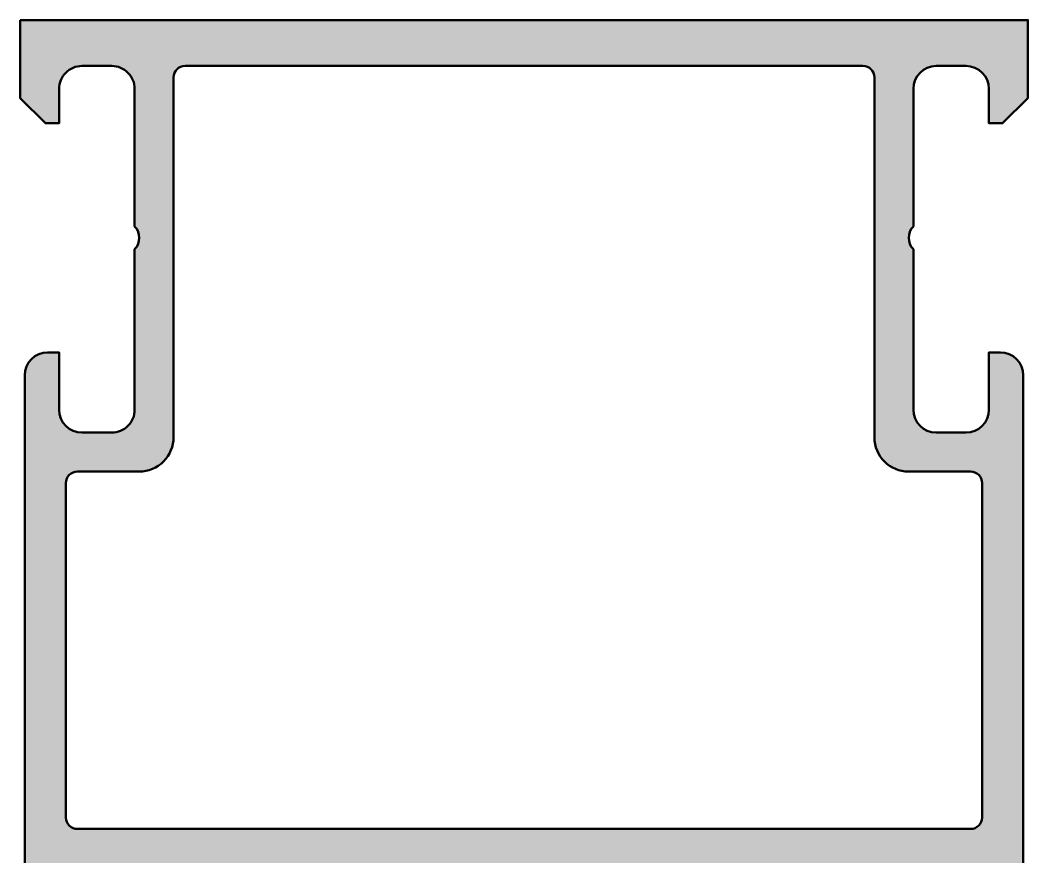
# Model space of a CAD drawing. Extents: x 0 to 44, y 0 to 89.8.
# Drawn here: x 0 to 44, y 53.28 to 89.8 of the extents above; entities that cross this region are included whole.
import ezdxf

# ---------------------------------------------------------------- set-up
doc = ezdxf.new("R2010")
doc.units = 0
doc.layers.add('0S-Alu contour', color=7, linetype='Continuous', lineweight=50)
doc.layers.add('0S-Alu hatch', color=252, linetype='Continuous', lineweight=25)

# ---------------------------------------------------------------- blocks, each defined once
blk = doc.blocks.new('430190__AD6EBEB7_2E74_4EDB_A2FC_ED6E7D03AD6F_')
at = {"layer": '0S-Alu hatch'}
h = blk.add_hatch(color=256, dxfattribs=at)
edge = h.paths.add_edge_path()
edge.add_line((1.93276340212e-05, 89.79999971778047), (1.93276340212e-05, 86.39999971776726))
edge.add_line((1.93276340212e-05, 86.39999971776726), (1.10001932763393, 85.29999971776735))
edge.add_line((1.10001932763393, 85.29999971776735), (1.700019327633839, 85.29999971776735))
edge.add_line((1.700019327633839, 85.29999971776735), (1.700019327633839, 86.79999971776735))
edge.add_ellipse((2.700019327633829, 86.79999971776735), major_axis=(-0.9999999999999893, 0), ratio=1, start_angle=269.99999999999943, end_angle=360, ccw=False)
edge.add_line((2.700019327633839, 87.79999971776735), (4.000019327633793, 87.79999971776735))
edge.add_ellipse((4.000019327633905, 86.79999971776724), major_axis=(-1.000000000000113, 0), ratio=1, start_angle=180, end_angle=270.0000000000064, ccw=False)
edge.add_line((5.000019327634021, 86.79999971776724), (5.000019327634021, 80.79999971776734))
edge.add_ellipse((4.475019327634042, 80.29999971776735), major_axis=(-0.7249999999999849, 0), ratio=1, start_angle=136.3971810272953, end_angle=223.6028189727048, ccw=False)
edge.add_line((5.000019327634023, 79.79999971776734), (5.000019327634022, 72.79999971776735))
edge.add_ellipse((4.00001932763403, 72.79999971776735), major_axis=(-0.999999999999992, 0), ratio=1, start_angle=89.99999999999937, end_angle=180, ccw=False)
edge.add_line((4.000019327634019, 71.79999971776735), (2.700019327633838, 71.79999971776714))
edge.add_ellipse((2.700019327633962, 72.79999971776726), major_axis=(-1.000000000000127, 0), ratio=1, start_angle=0, end_angle=89.9999999999929, ccw=False)
edge.add_line((1.700019327633838, 72.79999971776724), (1.700019327633839, 75.29999971776735))
edge.add_line((1.700019327633839, 75.29999971776735), (1.200019327633838, 75.29999971776735))
edge.add_arc((1.200019327633838, 74.29999971776735), 1, 90, 180)
edge.add_line((0.200019327633838, 74.29999971776735), (0.2000157487321706, 51.77415182445139))
edge.add_line((0.2000157487321706, 51.77415182445139), (0.1920394666061303, 51.70203002442854))
edge.add_line((0.1920394666061303, 51.70203002442854), (0.1657302439295721, 51.63440606479187))
edge.add_line((0.1657302439295721, 51.63440606479187), (0.122868590081546, 51.57585648115015))
edge.add_line((0.122868590081546, 51.57585648115015), (0.0663552208216673, 51.53034368943317))
edge.add_line((0.0663552208216673, 51.53034368943317), (1.47487322408e-05, 51.50094782445124))
edge.add_line((1.47487322408e-05, 51.50094782445124), (1.47487320135e-05, 49.62093682444434))
edge.add_line((1.47487320135e-05, 49.62093682444434), (0.0075363750775942, 49.55418054425591))
edge.add_line((0.0075363750775942, 49.55418054425591), (0.0297240883610658, 49.49077170270699))
edge.add_line((0.0297240883610658, 49.49077170270699), (0.0654653039915424, 49.43388988388432))
edge.add_line((0.0654653039915424, 49.43388988388432), (0.1129678081748372, 49.38638737970149))
edge.add_line((0.1129678081748372, 49.38638737970149), (0.1698496269960821, 49.35064616407199))
edge.add_line((0.1698496269960821, 49.35064616407199), (0.2332584685469606, 49.32845845078754))
edge.add_line((0.2332584685469606, 49.32845845078754), (0.3000147487331529, 49.32093682444218))
edge.add_line((0.3000147487331529, 49.32093682444218), (1.279989067775961, 49.32093682444265))
edge.add_line((1.279989067775961, 49.32093682444265), (1.357634781305283, 49.33115907655538))
edge.add_line((1.357634781305283, 49.33115907655538), (1.429989067774732, 49.36112920330668))
edge.add_line((1.429989067774732, 49.36112920330668), (1.492121102130617, 49.40880479008604))
edge.add_line((1.492121102130617, 49.40880479008604), (1.539796688909619, 49.47093682444185))
edge.add_line((1.539796688909619, 49.47093682444185), (1.569766815661378, 49.54329111091209))
edge.add_line((1.569766815661378, 49.54329111091209), (1.579989067775016, 49.62093682444273))
edge.add_line((1.579989067775016, 49.62093682444273), (1.579989067775017, 52.38093482444212))
edge.add_line((1.579989067775017, 52.38093482444212), (1.584078753918989, 52.41199135706636))
edge.add_line((1.584078753918989, 52.41199135706636), (1.596066369321836, 52.44093148195199))
edge.add_line((1.596066369321836, 52.44093148195199), (1.615135136504215, 52.46578336054348))
edge.add_line((1.615135136504215, 52.46578336054348), (1.639985802942735, 52.4848537073932))
edge.add_line((1.639985802942735, 52.4848537073932), (1.668925165778649, 52.49684316234605))
edge.add_line((1.668925165778649, 52.49684316234605), (1.699981438380692, 52.50093482258531))
edge.add_line((1.699981438380692, 52.50093482258531), (5.999999491281976, 52.50093482444227))
edge.add_line((5.999999491281976, 52.50093482444227), (6.11126306846867, 52.48840444788239))
edge.add_line((6.11126306846867, 52.48840444788239), (6.216948200150937, 52.45142814619678))
edge.add_line((6.216948200150937, 52.45142814619678), (6.311754674776781, 52.39186031667323))
edge.add_line((6.311754674776781, 52.39186031667323), (6.390927855963679, 52.31268834356454))
edge.add_line((6.390927855963679, 52.31268834356454), (6.450497132112647, 52.21788277788416))
edge.add_line((6.450497132112647, 52.21788277788416), (6.487475046422359, 52.11219821042751))
edge.add_line((6.487475046422359, 52.11219821042751), (6.500007120729405, 52.00093482445272))
edge.add_line((6.500007120729405, 52.00093482445272), (6.500007120730144, 51.30093787619962))
edge.add_line((6.500007120730144, 51.30093787619962), (5.111762491823441, 48.89641211936425))
edge.add_line((5.111762491823441, 48.89641211936425), (5.101433327337501, 48.86171291556911))
edge.add_line((5.101433327337501, 48.86171291556911), (5.100412407420976, 48.82552335760662))
edge.add_line((5.100412407420976, 48.82552335760662), (5.10876894835937, 48.79029702361386))
edge.add_line((5.10876894835937, 48.79029702361386), (5.125936393740488, 48.7584221871131))
edge.add_line((5.125936393740488, 48.7584221871131), (5.150750825818803, 48.73205989693199))
edge.add_line((5.150750825818803, 48.73205989693199), (5.181529876768364, 48.71299746251946))
edge.add_line((5.181529876768364, 48.71299746251946), (5.216186789774464, 48.7025272780083))
edge.add_line((5.216186789774464, 48.7025272780083), (5.252371896905647, 48.70135920052891))
edge.add_line((5.252371896905647, 48.70135920052891), (6.385943370800764, 48.94839360532222))
edge.add_line((6.385943370800764, 48.94839360532222), (7.432065227127669, 49.45003027194274))
edge.add_line((7.432065227127669, 49.45003027194274), (8.334413834824863, 50.17926087591416))
edge.add_line((8.334413834824863, 50.17926087591416), (9.044406373679598, 51.09682334155444))
edge.add_line((9.044406373679598, 51.09682334155444), (9.523816553350427, 52.15331572828002))
edge.add_line((9.523816553350427, 52.15331572828002), (9.576909285036518, 52.26732918263959))
edge.add_line((9.576909285036518, 52.26732918263959), (9.656772721683065, 52.36448749376084))
edge.add_line((9.656772721683065, 52.36448749376084), (9.75835406729092, 52.43864365437429))
edge.add_line((9.75835406729092, 52.43864365437429), (9.875226478265272, 52.48510595614582))
edge.add_line((9.875226478265272, 52.48510595614582), (10.00000770423739, 52.50093635032609))
edge.add_line((10.00000770423739, 52.50093635032609), (34.00003764241049, 52.50093635032691))
edge.add_line((34.00003764241049, 52.50093635032691), (34.12481886838038, 52.48510595614667))
edge.add_line((34.12481886838038, 52.48510595614667), (34.24169127935311, 52.43864365437543))
edge.add_line((34.24169127935311, 52.43864365437543), (34.34327262496303, 52.36448749376057))
edge.add_line((34.34327262496303, 52.36448749376057), (34.42313606160938, 52.26732918264019))
edge.add_line((34.42313606160938, 52.26732918264019), (34.47622879331058, 52.15331572826923))
edge.add_line((34.47622879331058, 52.15331572826923), (34.95563897296585, 51.09682334155434))
edge.add_line((34.95563897296585, 51.09682334155434), (35.66563151182033, 50.17926087591485))
edge.add_line((35.66563151182033, 50.17926087591485), (36.56798011951774, 49.45003027194335))
edge.add_line((36.56798011951774, 49.45003027194335), (37.61410197584392, 48.94839360532312))
edge.add_line((37.61410197584392, 48.94839360532312), (38.74767344974009, 48.70135920052931))
edge.add_line((38.74767344974009, 48.70135920052931), (38.78385855686982, 48.70252727800894))
edge.add_line((38.78385855686982, 48.70252727800894), (38.81851546987814, 48.71299746252032))
edge.add_line((38.81851546987814, 48.71299746252032), (38.84929452082631, 48.7320598969319))
edge.add_line((38.84929452082631, 48.7320598969319), (38.87410895290543, 48.75842218711351))
edge.add_line((38.87410895290543, 48.75842218711351), (38.89127639828585, 48.79029702361562))
edge.add_line((38.89127639828585, 48.79029702361562), (38.89963293922469, 48.82552335760797))
edge.add_line((38.89963293922469, 48.82552335760797), (38.89861201930815, 48.86171291556975))
edge.add_line((38.89861201930815, 48.86171291556975), (38.88828285482244, 48.89641211936343))
edge.add_line((38.88828285482244, 48.89641211936343), (37.50003822591597, 51.30093787619955))
edge.add_line((37.50003822591597, 51.30093787619955), (37.5000382259162, 52.00093482445335))
edge.add_line((37.5000382259162, 52.00093482445335), (37.51257030022371, 52.11219821042786))
edge.add_line((37.51257030022371, 52.11219821042786), (37.54954821453313, 52.21788277788645))
edge.add_line((37.54954821453313, 52.21788277788645), (37.60911749068199, 52.31268834356555))
edge.add_line((37.60911749068199, 52.31268834356555), (37.68829067186845, 52.39186031667313))
edge.add_line((37.68829067186845, 52.39186031667313), (37.7830971464942, 52.4514281461974))
edge.add_line((37.7830971464942, 52.4514281461974), (37.88878227817721, 52.48840444788229))
edge.add_line((37.88878227817721, 52.48840444788229), (38.00004585536509, 52.5009348244429))
edge.add_line((38.00004585536509, 52.5009348244429), (42.30006390826546, 52.50093482258594))
edge.add_line((42.30006390826546, 52.50093482258594), (42.3311201808652, 52.49684316234713))
edge.add_line((42.3311201808652, 52.49684316234713), (42.36005954370177, 52.48485370739414))
edge.add_line((42.36005954370177, 52.48485370739414), (42.38491021014134, 52.46578336054508))
edge.add_line((42.38491021014134, 52.46578336054508), (42.40397897732314, 52.44093148195234))
edge.add_line((42.40397897732314, 52.44093148195234), (42.41596659272642, 52.41199135706818))
edge.add_line((42.41596659272642, 52.41199135706818), (42.42005627887063, 52.38093482444134))
edge.add_line((42.42005627887063, 52.38093482444134), (42.42005627887064, 49.62093682444316))
edge.add_line((42.42005627887064, 49.62093682444316), (42.43027853098381, 49.54329111091139))
edge.add_line((42.43027853098381, 49.54329111091139), (42.46024865773513, 49.47093682444269))
edge.add_line((42.46024865773513, 49.47093682444269), (42.50792424451478, 49.40880479008741))
edge.add_line((42.50792424451478, 49.40880479008741), (42.57005627887117, 49.36112920330758))
edge.add_line((42.57005627887117, 49.36112920330758), (42.64241056533918, 49.33115907655627))
edge.add_line((42.64241056533918, 49.33115907655627), (42.72005627887036, 49.32093682444307))
edge.add_line((42.72005627887036, 49.32093682444307), (43.70003059791513, 49.32093682444307))
edge.add_line((43.70003059791513, 49.32093682444307), (43.76678687810047, 49.32845845078842))
edge.add_line((43.76678687810047, 49.32845845078842), (43.83019571964864, 49.35064616407238))
edge.add_line((43.83019571964864, 49.35064616407238), (43.88707753847175, 49.38638737970275))
edge.add_line((43.88707753847175, 49.38638737970275), (43.93458004265332, 49.43388988388498))
edge.add_line((43.93458004265332, 49.43388988388498), (43.97032125828459, 49.49077170270812))
edge.add_line((43.97032125828459, 49.49077170270812), (43.99250897156761, 49.55418054425528))
edge.add_line((43.99250897156761, 49.55418054425528), (44.00003059791364, 49.6209368244434))
edge.add_line((44.00003059791364, 49.6209368244434), (44.00003059791342, 51.50094782445162))
edge.add_line((44.00003059791342, 51.50094782445162), (43.93369012582399, 51.53034368943359))
edge.add_line((43.93369012582399, 51.53034368943359), (43.87717675656372, 51.57585648114977))
edge.add_line((43.87717675656372, 51.57585648114977), (43.83431510271644, 51.63440606479128))
edge.add_line((43.83431510271644, 51.63440606479128), (43.80800588003931, 51.7020300244291))
edge.add_line((43.80800588003931, 51.7020300244291), (43.80002959791348, 51.77415182445087))
edge.add_line((43.80002959791348, 51.77415182445087), (43.80002601874489, 74.29999971776725))
edge.add_arc((42.80002601874499, 74.29999971776735), 0.9999999999998934, 0, 89.99999999999265)
edge.add_line((42.80002601874512, 75.29999971776724), (42.30002601874511, 75.29999971776724))
edge.add_line((42.30002601874511, 75.29999971776724), (42.30002601874511, 72.79999971776724))
edge.add_ellipse((41.30002601874511, 72.79999971776724), major_axis=(-1.000000000000007, 0), ratio=1, start_angle=90.0000000000004, end_angle=180, ccw=False)
edge.add_line((41.30002601874511, 71.79999971776725), (40.00002601874514, 71.79999971776726))
edge.add_ellipse((40.00002601874527, 72.79999971776738), major_axis=(-1.000000000000113, 0), ratio=1, start_angle=0, end_angle=89.99999999999272, ccw=False)
edge.add_line((39.00002601874516, 72.79999971776738), (39.00002601874516, 79.79999971776725))
edge.add_ellipse((39.52502601874515, 80.29999971776724), major_axis=(-0.7249999999999939, 0), ratio=1, start_angle=-43.602818972704085, end_angle=43.602818972704085, ccw=False)
edge.add_line((39.00002601874516, 80.79999971776725), (39.00002601874516, 86.79999971776724))
edge.add_ellipse((40.00002601874515, 86.79999971776726), major_axis=(-0.9999999999999928, 0), ratio=1, start_angle=270, end_angle=360, ccw=False)
edge.add_line((40.00002601874515, 87.79999971776724), (41.30002601874512, 87.79999971776724))
edge.add_ellipse((41.30002601874511, 86.79999971776724), major_axis=(-1, 0), ratio=1, start_angle=180, end_angle=269.9999999999992, ccw=False)
edge.add_line((42.30002601874511, 86.79999971776724), (42.30002601874511, 85.29999971776726))
edge.add_line((42.30002601874511, 85.29999971776726), (42.90002601874524, 85.29999971776724))
edge.add_line((42.90002601874524, 85.29999971776724), (44.00002601874515, 86.39999971776714))
edge.add_line((44.00002601874515, 86.39999971776714), (44.00001932763402, 89.79999971778044))
edge.add_line((44.00001932763402, 89.79999971778044), (1.93276340212e-05, 89.79999971778047))
edge = h.paths.add_edge_path()
edge.add_line((6.700014750000123, 71.59999514013062), (6.700014749997393, 87.30000276952491))
edge.add_ellipse((7.200014749997436, 87.30000276952511), major_axis=(-0.5000000000000427, 0), ratio=1, start_angle=270.00000000000665, end_angle=360, ccw=False)
edge.add_line((7.200014749997379, 87.80000276952515), (36.80003059638178, 87.80000276952511))
edge.add_ellipse((36.80003059638178, 87.30000276952511), major_axis=(-0.5000000000000071, 0), ratio=1, start_angle=180, end_angle=270, ccw=False)
edge.add_line((37.30003059638178, 87.3000027695251), (37.30003059638177, 71.59999514013055))
edge.add_arc((38.80003059638178, 71.59999514013055), 1.500000000000007, 180, 269.9999999999997)
edge.add_line((38.80003059638177, 70.09999514013053), (41.50003059266042, 70.09999514013053))
edge.add_ellipse((41.50003059266047, 69.59999514013059), major_axis=(-0.4999999999999432, 0), ratio=1, start_angle=180, end_angle=270.0000000000049, ccw=False)
edge.add_line((42.0000305926604, 69.59999514022101), (42.00003059640162, 55.00195373992194))
edge.add_ellipse((41.50003059640161, 55.00195373992194), major_axis=(-0.5000000000000125, 0), ratio=1, start_angle=90.0014894436921, end_angle=180, ccw=False)
edge.add_line((41.50004359424983, 54.50195374009087), (2.500028982949601, 54.50093990754994))
edge.add_ellipse((2.500011195338358, 55.00088414315229), major_axis=(-0.4999442359187781, 0), ratio=1, start_angle=0, end_angle=90.00203853745847, ccw=False)
edge.add_line((2.00006695941958, 55.00088414324275), (2.000014753718775, 69.59999514011241))
edge.add_ellipse((2.500014753736979, 69.59999514011241), major_axis=(-0.5000000000182041, 0), ratio=1, start_angle=269.99999999998704, end_angle=360, ccw=False)
edge.add_line((2.500014753737092, 70.09999514013062), (5.200014750000204, 70.09999514013063))
edge.add_arc((5.200014750000297, 71.59999514013046), 1.499999999999829, 269.9999999999964, 360)
at = {"layer": '0S-Alu contour', "color": 7}
for points in [[(1.93276340212e-05, 89.79999971778047), (1.93276340212e-05, 86.39999971776726), (1.10001932763393, 85.29999971776735), (1.700019327633839, 85.29999971776735), (1.700019327633839, 86.79999971776735)], [(42.30002601874511, 86.79999971776724), (42.30002601874511, 85.29999971776726), (42.90002601874524, 85.29999971776724), (44.00002601874515, 86.39999971776714), (44.00001932763402, 89.79999971778044), (1.93276340212e-05, 89.79999971778047)], [(2.700019327633839, 87.79999971776735), (4.000019327633793, 87.79999971776735)], [(7.200014749997379, 87.80000276952515), (36.80003059638178, 87.80000276952511)], [(40.00002601874515, 87.79999971776724), (41.30002601874512, 87.79999971776724)], [(6.700014750000123, 71.59999514013062), (6.700014749997393, 87.30000276952491)], [(37.30003059638178, 87.3000027695251), (37.30003059638177, 71.59999514013055)], [(5.000019327634021, 86.79999971776724), (5.000019327634021, 80.79999971776734)], [(39.00002601874516, 80.79999971776725), (39.00002601874516, 86.79999971776724)], [(5.000019327634023, 79.79999971776734), (5.000019327634022, 72.79999971776735)], [(39.00002601874516, 72.79999971776738), (39.00002601874516, 79.79999971776725)], [(1.700019327633838, 72.79999971776724), (1.700019327633839, 75.29999971776735), (1.200019327633838, 75.29999971776735)], [(42.80002601874512, 75.29999971776724), (42.30002601874511, 75.29999971776724), (42.30002601874511, 72.79999971776724)], [(0.200019327633838, 74.29999971776735), (0.2000157487321706, 51.77415182445139), (0.1920394666061303, 51.70203002442854), (0.1657302439295721, 51.63440606479187), (0.122868590081546, 51.57585648115015), (0.0663552208216673, 51.53034368943317), (1.47487322408e-05, 51.50094782445124), (1.47487320135e-05, 49.62093682444434), (0.0075363750775942, 49.55418054425591), (0.0297240883610658, 49.49077170270699), (0.0654653039915424, 49.43388988388432), (0.1129678081748372, 49.38638737970149), (0.1698496269960821, 49.35064616407199), (0.2332584685469606, 49.32845845078754), (0.3000147487331529, 49.32093682444218), (1.279989067775961, 49.32093682444265), (1.357634781305283, 49.33115907655538), (1.429989067774732, 49.36112920330668), (1.492121102130617, 49.40880479008604), (1.539796688909619, 49.47093682444185), (1.569766815661378, 49.54329111091209), (1.579989067775016, 49.62093682444273), (1.579989067775017, 52.38093482444212), (1.584078753918989, 52.41199135706636), (1.596066369321836, 52.44093148195199), (1.615135136504215, 52.46578336054348), (1.639985802942735, 52.4848537073932), (1.668925165778649, 52.49684316234605), (1.699981438380692, 52.50093482258531), (5.999999491281976, 52.50093482444227), (6.11126306846867, 52.48840444788239), (6.216948200150937, 52.45142814619678), (6.311754674776781, 52.39186031667323), (6.390927855963679, 52.31268834356454), (6.450497132112647, 52.21788277788416), (6.487475046422359, 52.11219821042751), (6.500007120729405, 52.00093482445272), (6.500007120730144, 51.30093787619962), (5.111762491823441, 48.89641211936425), (5.101433327337501, 48.86171291556911), (5.100412407420976, 48.82552335760662), (5.10876894835937, 48.79029702361386), (5.125936393740488, 48.7584221871131), (5.150750825818803, 48.73205989693199), (5.181529876768364, 48.71299746251946), (5.216186789774464, 48.7025272780083), (5.252371896905647, 48.70135920052891), (6.385943370800764, 48.94839360532222), (7.432065227127669, 49.45003027194274), (8.334413834824863, 50.17926087591416), (9.044406373679598, 51.09682334155444), (9.523816553350427, 52.15331572828002), (9.576909285036518, 52.26732918263959), (9.656772721683065, 52.36448749376084), (9.75835406729092, 52.43864365437429), (9.875226478265272, 52.48510595614582), (10.00000770423739, 52.50093635032609), (34.00003764241049, 52.50093635032691), (34.12481886838038, 52.48510595614667), (34.24169127935311, 52.43864365437543), (34.34327262496303, 52.36448749376057), (34.42313606160938, 52.26732918264019), (34.47622879331058, 52.15331572826923), (34.95563897296585, 51.09682334155434), (35.66563151182033, 50.17926087591485), (36.56798011951774, 49.45003027194335), (37.61410197584392, 48.94839360532312), (38.74767344974009, 48.70135920052931), (38.78385855686982, 48.70252727800894), (38.81851546987814, 48.71299746252032), (38.84929452082631, 48.7320598969319), (38.87410895290543, 48.75842218711351), (38.89127639828585, 48.79029702361562), (38.89963293922469, 48.82552335760797), (38.89861201930815, 48.86171291556975), (38.88828285482244, 48.89641211936343), (37.50003822591597, 51.30093787619955), (37.5000382259162, 52.00093482445335), (37.51257030022371, 52.11219821042786), (37.54954821453313, 52.21788277788645), (37.60911749068199, 52.31268834356555), (37.68829067186845, 52.39186031667313), (37.7830971464942, 52.4514281461974), (37.88878227817721, 52.48840444788229), (38.00004585536509, 52.5009348244429), (42.30006390826546, 52.50093482258594), (42.3311201808652, 52.49684316234713), (42.36005954370177, 52.48485370739414), (42.38491021014134, 52.46578336054508), (42.40397897732314, 52.44093148195234), (42.41596659272642, 52.41199135706818), (42.42005627887063, 52.38093482444134), (42.42005627887064, 49.62093682444316), (42.43027853098381, 49.54329111091139), (42.46024865773513, 49.47093682444269), (42.50792424451478, 49.40880479008741), (42.57005627887117, 49.36112920330758), (42.64241056533918, 49.33115907655627), (42.72005627887036, 49.32093682444307), (43.70003059791513, 49.32093682444307), (43.76678687810047, 49.32845845078842), (43.83019571964864, 49.35064616407238), (43.88707753847175, 49.38638737970275), (43.93458004265332, 49.43388988388498), (43.97032125828459, 49.49077170270812), (43.99250897156761, 49.55418054425528), (44.00003059791364, 49.6209368244434), (44.00003059791342, 51.50094782445162), (43.93369012582399, 51.53034368943359), (43.87717675656372, 51.57585648114977), (43.83431510271644, 51.63440606479128), (43.80800588003931, 51.7020300244291), (43.80002959791348, 51.77415182445087), (43.80002601874489, 74.29999971776725)], [(4.000019327634019, 71.79999971776735), (2.700019327633838, 71.79999971776714)], [(41.30002601874511, 71.79999971776725), (40.00002601874514, 71.79999971776726)], [(2.500014753737092, 70.09999514013062), (5.200014750000204, 70.09999514013063)], [(38.80003059638177, 70.09999514013053), (41.50003059266042, 70.09999514013053)], [(2.00006695941958, 55.00088414324275), (2.000014753718775, 69.59999514011241)], [(42.0000305926604, 69.59999514022101), (42.00003059640162, 55.00195373992194)], [(41.50004359424983, 54.50195374009087), (2.500028982949602, 54.50093990754994)]]:
    blk.add_lwpolyline(points, dxfattribs=at)
at = {"layer": '0S-Alu contour', "color": 7, "extrusion": (0, 0, -1)}
for centre, radius, start, end in [((-2.700019327633829, 86.79999971776735), 0.9999999999999893, 0, 90.00000000000058), ((-4.000019327633905, 86.79999971776724), 1.000000000000113, 89.99999999999358, 180), ((-7.200014749997436, 87.30000276952511), 0.5000000000000427, 0, 89.99999999999336), ((-36.80003059638178, 87.30000276952511), 0.5000000000000071, 90, 180), ((-40.00002601874515, 86.79999971776726), 0.9999999999999928, 0, 90), ((-41.30002601874511, 86.79999971776724), 1, 90.00000000000081, 180), ((-4.475019327634042, 80.29999971776735), 0.7249999999999849, 136.3971810272952, 223.6028189727047), ((-39.52502601874515, 80.29999971776724), 0.7249999999999939, 316.3971810272959, 43.6028189727041), ((-2.700019327633962, 72.79999971776726), 1.000000000000127, 270.0000000000071, 0), ((-4.00001932763403, 72.79999971776735), 0.999999999999992, 180, 270.0000000000006), ((-40.00002601874527, 72.79999971776738), 1.000000000000113, 270.0000000000073, 0), ((-41.30002601874511, 72.79999971776724), 1.000000000000007, 180, 269.9999999999996), ((-2.500014753736979, 69.59999514011241), 0.5000000000182041, 0, 90.00000000001293), ((-41.50003059266047, 69.59999514013059), 0.4999999999999432, 89.99999999999511, 180), ((-2.500011195338358, 55.00088414315229), 0.4999442359187781, 269.9979614625415, 0), ((-41.50003059640161, 55.00195373992194), 0.5000000000000125, 180, 269.9985105563079)]:
    blk.add_arc(centre, radius, start, end, dxfattribs=at)
at = {"layer": '0S-Alu contour', "color": 7}
for centre, radius, start, end in [((1.200019327633838, 74.29999971776735), 1, 90, 180), ((42.80002601874499, 74.29999971776735), 0.9999999999998934, 0, 89.99999999999265), ((5.200014750000297, 71.59999514013046), 1.499999999999829, 269.9999999999964, 0), ((38.80003059638178, 71.59999514013055), 1.500000000000007, 180, 269.9999999999997)]:
    blk.add_arc(centre, radius, start, end, dxfattribs=at)
blk = doc.blocks.new('430580__E189961B_A817_49F7_B9E4_0368C3C9D129_')
at = {"layer": '0S-Alu contour', "color": 7}
blk.add_blockref('430190__AD6EBEB7_2E74_4EDB_A2FC_ED6E7D03AD6F_', (0, 0), dxfattribs=at)

msp = doc.modelspace()

# ---------------------------------------------------------------- block references
at = {"layer": '0S-Alu contour', "color": 7}
msp.add_blockref('430580__E189961B_A817_49F7_B9E4_0368C3C9D129_', (0, 0), dxfattribs=at)

doc.saveas('drawing.dxf')
